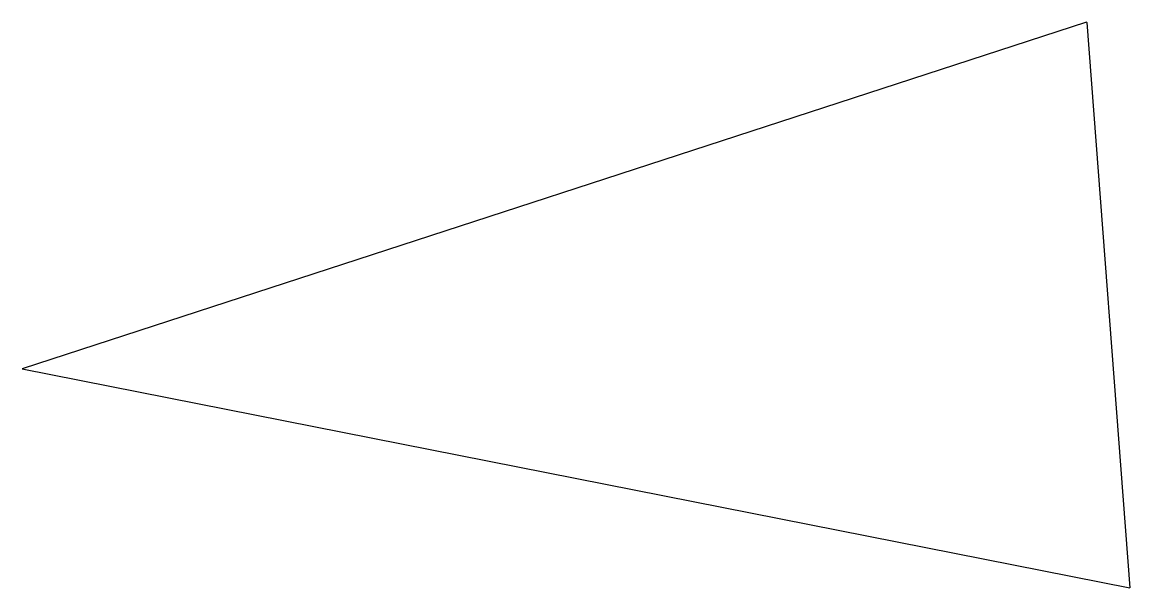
# Model space of a CAD drawing. Units: millimetres at full size, sheet at 1:100. Extents: x -14939 to 10776, y -15612 to -2485.
import ezdxf

# ---------------------------------------------------------------- set-up
doc = ezdxf.new("R2010")
doc.units = ezdxf.units.MM
doc.header["$LTSCALE"] = 100
doc.layers.add('0-0', color=7, linetype='Continuous')

msp = doc.modelspace()

# ---------------------------------------------------------------- linework, layer by layer
at = {"layer": '0-0'}
for p, q in [((9766.5, -2485.4), (-14938.8, -10530.6)), ((9766.5, -2485.4), (9776.8, -2492.3)), ((9776.8, -2492.3), (10775.5, -15612.2)), ((-14938.8, -10530.6), (10775.5, -15612.2))]:
    msp.add_line(p, q, dxfattribs=at)

doc.saveas('drawing.dxf')
